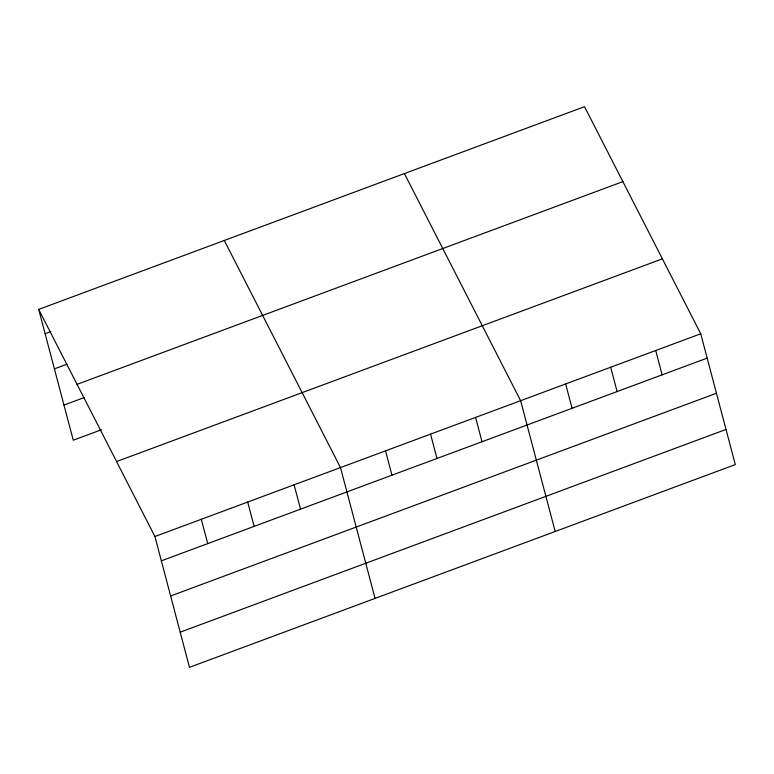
<?xml version="1.0" encoding="UTF-8"?>
<svg xmlns="http://www.w3.org/2000/svg" width="774" height="774" viewBox="0 0 774 774"><rect width="100%" height="100%" fill="white"/><g stroke="black" fill="none" stroke-linecap="round" stroke-linejoin="round"><path stroke-width="1.16" d="M38.7 309.406L584.525 106.677L700.741 333.788L735.3 464.594L189.475 667.323L154.916 536.508L38.7 309.406L73.259 440.213L101.549 429.705M45.124 333.739L50.784 331.63M54.412 368.869L66.864 364.244M77.052 384.349L622.876 181.629M63.981 405.073L84.347 397.507M116.564 461.565L662.389 258.845M154.916 536.508L700.741 333.788M161.34 560.84L707.165 358.12M170.628 595.98L716.453 393.26M180.187 632.184L726.012 429.454M404.405 173.579L520.621 400.69L555.181 531.496M224.286 240.482L340.492 467.583L375.051 598.389M655.713 350.516L662.138 374.848M610.676 367.234L617.11 391.567M565.649 383.962L572.073 408.295M475.584 417.409L482.018 441.741M430.557 434.137L436.981 458.469M385.529 450.865L391.954 475.188M294.101 484.814L300.525 509.147M247.699 502.045L254.133 526.378M201.308 519.277L207.732 543.609"/></g></svg>
